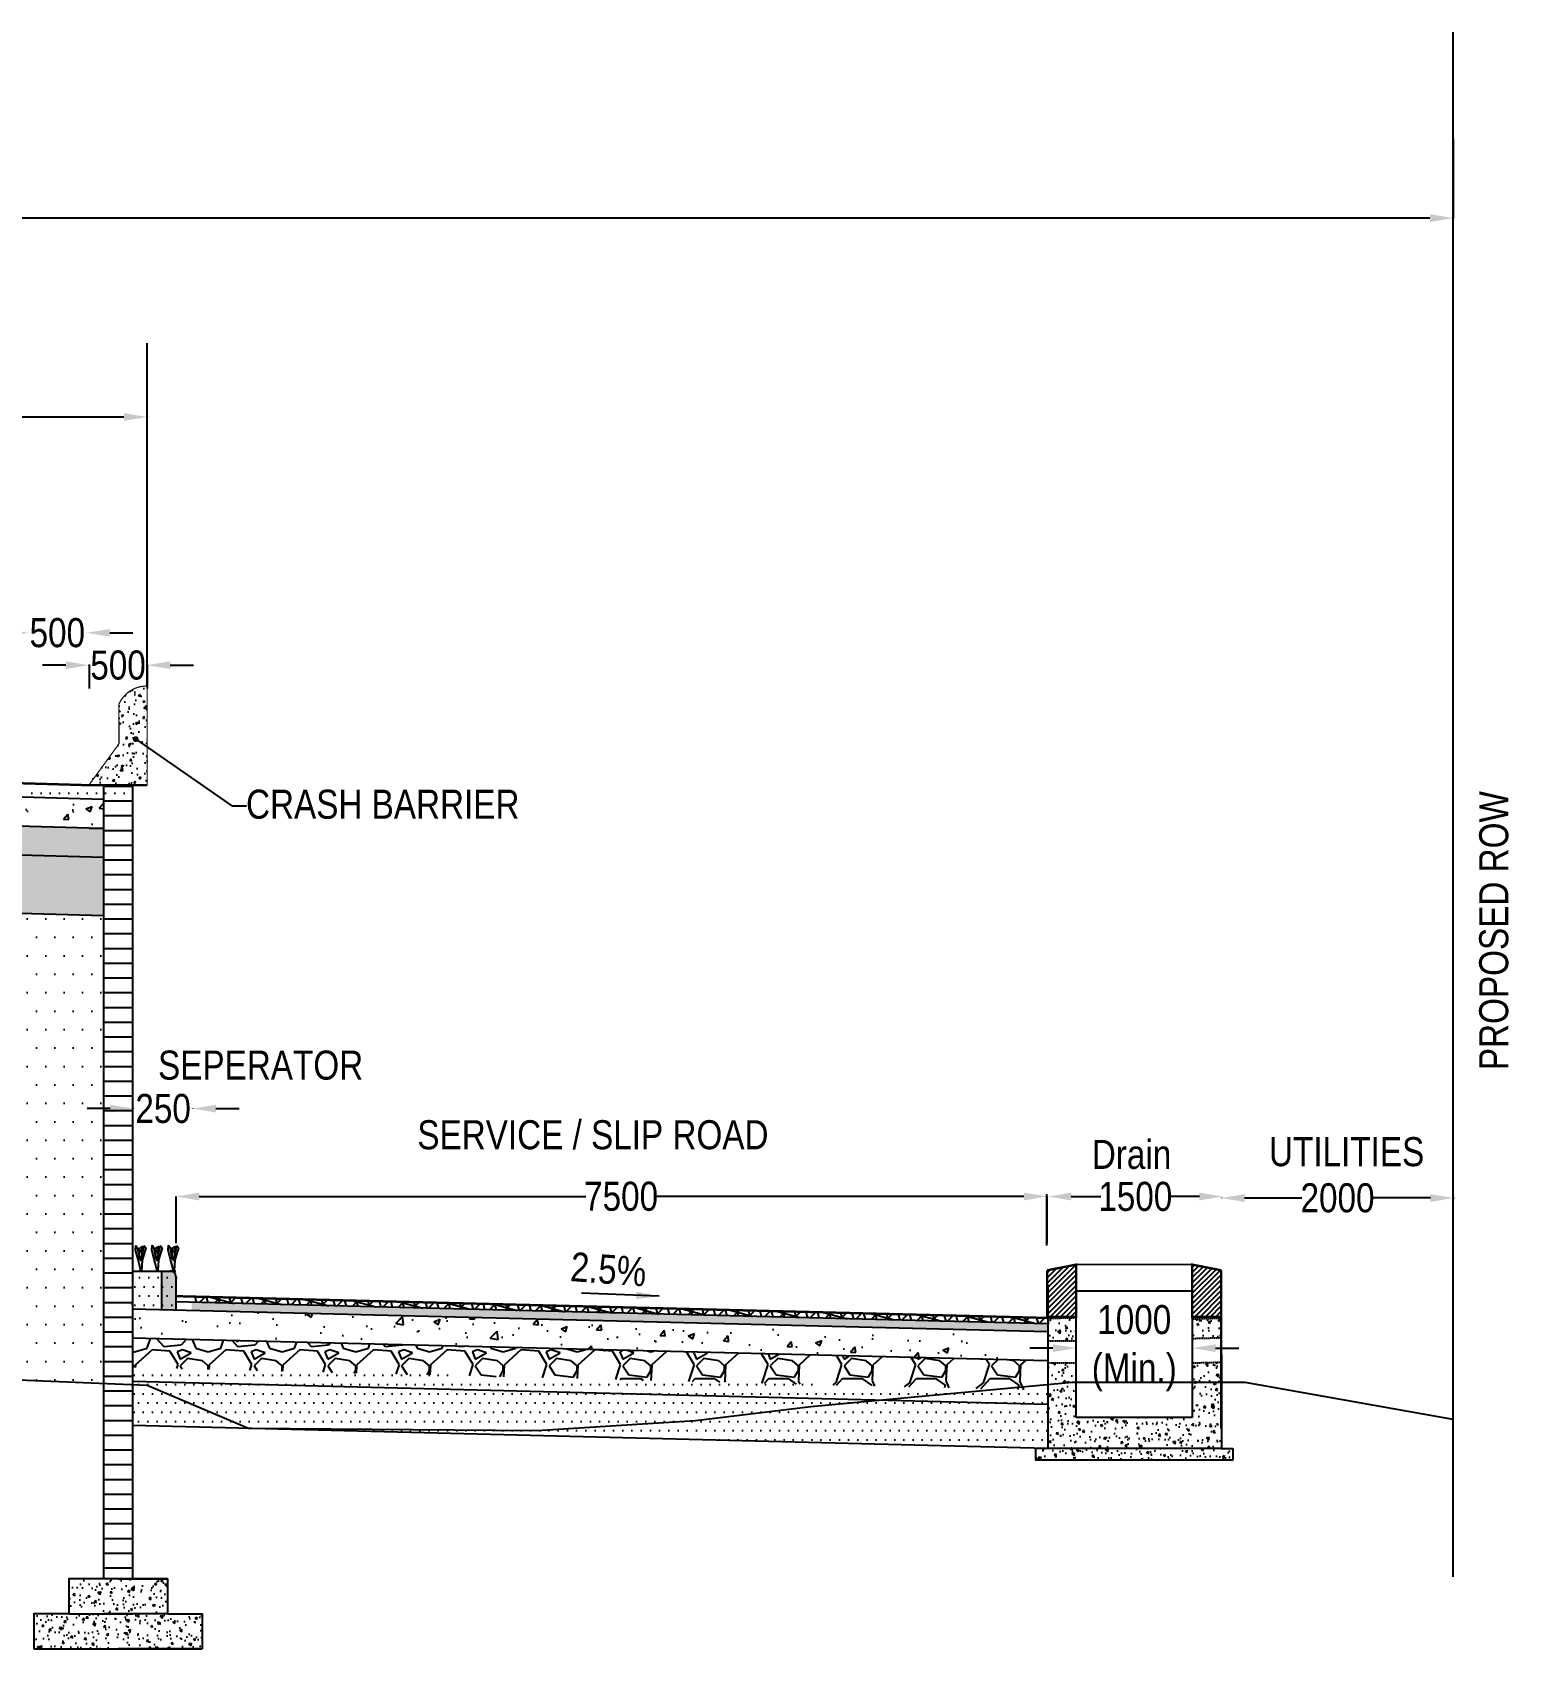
# Model space of a CAD drawing. Header units: millimetres. Extents: x 207528 to 778454, y -364692 to 101323.
# Drawn here: x 349801 to 362511, y -13112 to 805 of the extents above; entities that cross this region are included whole.
import ezdxf

# ---------------------------------------------------------------- set-up
doc = ezdxf.new("R2010")
doc.units = ezdxf.units.MM
doc.linetypes.add('DASHED2', pattern=[0.375, 0.25, -0.125])
for name, color, linetype in [('Dim', 253, 'Continuous'), ('Dimension', 253, 'Continuous'), ('hatch', 253, 'Continuous'), ('Proposed ROW', 241, 'MNEW')]:
    doc.layers.add(name, color=color, linetype=linetype)
doc.styles.add('DIM', font='ARIALN.TTF', dxfattribs={"height": 250})
doc.styles.get("Standard").update_dxf_attribs({"font": 'arial.ttf'})
doc.styles.add('STRIP PLAN STYLE', font='ARIALN.TTF')
doc.linetypes.add('MNEW', pattern='A,26.152623,-1.048632,["PROW",Standard,S=1.75,R=0,X=0,Y=-0.975095],-7.693777,26.152623', length=61.047655)
doc.dimstyles.new('DIM', dxfattribs={"dimtxt": 250, "dimasz": 200, "dimexe": 0.18, "dimexo": 0.0625, "dimgap": 0.09, "dimtad": 0, "dimtih": 1, "dimtoh": 1, "dimdec": 0, "dimzin": 0, "dimdsep": 46, "dimtxsty": 'DIM', "dimcen": 0.09, "dimclrd": 256, "dimclrt": 7, "dimadec": 0, "dimazin": 0, "dimtfac": 1, "dimtdec": 0, "dimtofl": 0, "dimtmove": 0, "dimatfit": 3, "dimfxl": 1, "dimtolj": 1, "dimtzin": 0, "dimarcsym": 0})
doc.dimstyles.new('new', dxfattribs={"dimtxt": 150, "dimasz": 150, "dimexe": 100, "dimexo": 0.1, "dimgap": 0.09, "dimtad": 0, "dimtih": 1, "dimtoh": 1, "dimdec": 0, "dimzin": 0, "dimdsep": 46, "dimtxsty": 'DIM', "dimcen": 0.09, "dimclrd": 256, "dimclrt": 252, "dimadec": 0, "dimazin": 0, "dimtfac": 1, "dimtdec": 0, "dimtofl": 0, "dimtmove": 0, "dimatfit": 3, "dimfxl": 1, "dimtolj": 1, "dimtzin": 0, "dimlwd": -1, "dimarcsym": 0})
pattern_1 = [(0, (262444.44, 8463.77), (39.6875, 79.375), [0, -79.375])]

# ---------------------------------------------------------------- blocks, each defined once
blk = doc.blocks.new('*D115')
at = {"layer": 'Defpoints', "color": 0, "transparency": 16777216}
for p in [(350789, -4644), (350289, -4742), (350789, -4742)]:
    blk.add_point(p, dxfattribs=at)
at = {"layer": 'Dim', "lineweight": -2, "transparency": 16777216}
for p, q in [((350089, -4644), (349889, -4644)), ((350989, -4644), (351189, -4644))]:
    blk.add_line(p, q, dxfattribs=at)
at = {"layer": 'Dim', "color": 0, "lineweight": -2, "transparency": 16777216}
for p, q in [((350289, -4645), (350289, -4643)), ((350789, -4645), (350789, -4643))]:
    blk.add_line(p, q, dxfattribs=at)
at = {"layer": 'Dim', "transparency": 16777216}
for points in [[(350089, -4610), (350089, -4677), (350289, -4644)], [(350989, -4610), (350989, -4677), (350789, -4644)]]:
    blk.add_solid(points, dxfattribs=at)
at = {"layer": 'Dim', "color": 7, "transparency": 16777216, "insert": (350539, -4644), "char_height": 250, "attachment_point": 5, "style": 'DIM'}
blk.add_mtext('\\A1;500', dxfattribs=at)
blk = doc.blocks.new('*D117')
at = {"layer": 'Defpoints', "color": 0, "transparency": 16777216}
for p in [(349766, -4365), (349766, -4639), (350267, -4639)]:
    blk.add_point(p, dxfattribs=at)
at = {"layer": 'Dim', "lineweight": -2, "transparency": 16777216}
for p, q in [((349566, -4365), (349366, -4365)), ((350467, -4365), (350667, -4365))]:
    blk.add_line(p, q, dxfattribs=at)
at = {"layer": 'Dim', "color": 0, "lineweight": -2, "transparency": 16777216}
for p, q in [((349766, -4366), (349766, -4365)), ((350267, -4366), (350267, -4365))]:
    blk.add_line(p, q, dxfattribs=at)
at = {"layer": 'Dim', "transparency": 16777216}
for points in [[(349566, -4332), (349566, -4398), (349766, -4365)], [(350467, -4332), (350467, -4398), (350267, -4365)]]:
    blk.add_solid(points, dxfattribs=at)
at = {"layer": 'Dim', "color": 7, "transparency": 16777216, "insert": (350016, -4365), "char_height": 250, "attachment_point": 5, "style": 'DIM'}
blk.add_mtext('\\A1;500', dxfattribs=at)
blk = doc.blocks.new('*D118')
at = {"layer": 'Defpoints', "color": 0, "transparency": 16777216}
for p in [(325796, -2122), (350789, -2216), (350789, -2507)]:
    blk.add_point(p, dxfattribs=at)
at = {"layer": 'Dim', "color": 0, "lineweight": -2, "transparency": 16777216}
for p, q in [((325796, -2505), (325796, -2507)), ((350789, -2505), (350789, -2507))]:
    blk.add_line(p, q, dxfattribs=at)
at = {"layer": 'Dim', "lineweight": -2, "transparency": 16777216}
for p, q in [((325996, -2507), (337906, -2507)), ((350589, -2507), (338680, -2507))]:
    blk.add_line(p, q, dxfattribs=at)
at = {"layer": 'Dim', "transparency": 16777216}
for points in [[(325996, -2473), (325996, -2540), (325796, -2507)], [(350589, -2473), (350589, -2540), (350789, -2507)]]:
    blk.add_solid(points, dxfattribs=at)
at = {"layer": 'Dim', "color": 7, "transparency": 16777216, "insert": (338293, -2507), "char_height": 250, "attachment_point": 5, "style": 'DIM'}
blk.add_mtext('\\A1;25000', dxfattribs=at)
blk = doc.blocks.new('*D101')
at = {"layer": 'Defpoints', "color": 0, "transparency": 16777216}
for p in [(362033, -110), (314520, -163), (362033, -794)]:
    blk.add_point(p, dxfattribs=at)
at = {"layer": 'Dim', "color": 0, "lineweight": -2, "transparency": 16777216}
for p, q in [((362033, -111), (362033, -795)), ((314520, -163), (314520, -795))]:
    blk.add_line(p, q, dxfattribs=at)
at = {"layer": 'Dim', "lineweight": -2, "transparency": 16777216}
for p, q in [((314720, -794), (335880, -794)), ((361833, -794), (343608, -794))]:
    blk.add_line(p, q, dxfattribs=at)
at = {"layer": 'Dim', "transparency": 16777216}
for points in [[(314720, -761), (314720, -828), (314520, -794)], [(361833, -761), (361833, -828), (362033, -794)]]:
    blk.add_solid(points, dxfattribs=at)
at = {"layer": 'Dim', "color": 7, "transparency": 16777216, "insert": (339744, -794), "char_height": 400, "attachment_point": 5, "style": 'STRIP PLAN STYLE'}
blk.add_mtext('\\A1;PROPOSED RIGHT OF WAY (47.5m)', dxfattribs=at)
blk = doc.blocks.new('*D107')
at = {"layer": 'Defpoints', "color": 0, "transparency": 16777216}
for p in [(350672, -8462), (350672, -8810), (351182, -8810)]:
    blk.add_point(p, dxfattribs=at)
at = {"layer": 'Dim', "lineweight": -2, "transparency": 16777216}
for p, q in [((350472, -8462), (350272, -8462)), ((351382, -8462), (351582, -8462))]:
    blk.add_line(p, q, dxfattribs=at)
at = {"layer": 'Dim', "color": 0, "lineweight": -2, "transparency": 16777216}
for p, q in [((350672, -8463), (350672, -8462)), ((351182, -8463), (351182, -8462))]:
    blk.add_line(p, q, dxfattribs=at)
at = {"layer": 'Dim', "transparency": 16777216}
for points in [[(350472, -8428), (350472, -8495), (350672, -8462)], [(351382, -8428), (351382, -8495), (351182, -8462)]]:
    blk.add_solid(points, dxfattribs=at)
at = {"layer": 'Dim', "color": 7, "transparency": 16777216, "insert": (350927, -8462), "char_height": 250, "attachment_point": 5, "style": 'DIM'}
blk.add_mtext('\\A1;250', dxfattribs=at)
blk = doc.blocks.new('*D108')
at = {"layer": 'Defpoints', "color": 0, "transparency": 16777216}
for p in [(358538, -9218), (351038, -9621), (358538, -9621)]:
    blk.add_point(p, dxfattribs=at)
at = {"layer": 'Dim', "color": 0, "lineweight": -2, "transparency": 16777216}
for p, q in [((351038, -9621), (351038, -9218)), ((358538, -9621), (358538, -9218))]:
    blk.add_line(p, q, dxfattribs=at)
at = {"layer": 'Dim', "lineweight": -2, "transparency": 16777216}
for p, q in [((351238, -9218), (354565, -9218)), ((358338, -9218), (355175, -9218))]:
    blk.add_line(p, q, dxfattribs=at)
at = {"layer": 'Dim', "transparency": 16777216}
for points in [[(351238, -9185), (351238, -9252), (351038, -9218)], [(358338, -9185), (358338, -9252), (358538, -9218)]]:
    blk.add_solid(points, dxfattribs=at)
at = {"layer": 'Dim', "color": 7, "transparency": 16777216, "insert": (354870, -9218), "char_height": 250, "attachment_point": 5, "style": 'DIM'}
blk.add_mtext('\\A1;7500', dxfattribs=at)
blk = doc.blocks.new('*D109')
at = {"layer": 'Defpoints', "color": 0, "transparency": 16777216}
for p in [(358788, -10524), (358788, -11005), (359788, -11005)]:
    blk.add_point(p, dxfattribs=at)
at = {"layer": 'Dim', "lineweight": -2, "transparency": 16777216}
for p, q in [((358588, -10524), (358388, -10524)), ((359988, -10524), (360188, -10524))]:
    blk.add_line(p, q, dxfattribs=at)
at = {"layer": 'Dim', "color": 0, "lineweight": -2, "transparency": 16777216}
for p, q in [((358788, -10525), (358788, -10524)), ((359788, -10525), (359788, -10524))]:
    blk.add_line(p, q, dxfattribs=at)
at = {"layer": 'Dim', "transparency": 16777216}
for points in [[(358588, -10491), (358588, -10557), (358788, -10524)], [(359988, -10491), (359988, -10557), (359788, -10524)]]:
    blk.add_solid(points, dxfattribs=at)
at = {"layer": 'Dim', "color": 7, "transparency": 16777216, "insert": (359288, -10524), "char_height": 250, "attachment_point": 5, "style": 'DIM'}
blk.add_mtext('\\A1;1000 \\P(Min.)', dxfattribs=at)
blk = doc.blocks.new('*D99')
at = {"layer": 'Defpoints', "color": 0, "transparency": 16777216}
for p in [(358545, -9219), (360049, -9218), (360049, -9218)]:
    blk.add_point(p, dxfattribs=at)
at = {"layer": 'Dimension', "color": 0, "lineweight": -2, "transparency": 16777216}
for p, q in [((358545, -9219), (358545, -9219)), ((360049, -9218), (360049, -9219))]:
    blk.add_line(p, q, dxfattribs=at)
at = {"layer": 'Dimension', "lineweight": -2, "transparency": 16777216}
for p, q in [((358745, -9219), (359001, -9219)), ((359849, -9218), (359593, -9219))]:
    blk.add_line(p, q, dxfattribs=at)
at = {"layer": 'Dimension', "transparency": 16777216}
for points in [[(358745, -9185), (358745, -9252), (358545, -9219)], [(359849, -9185), (359849, -9252), (360049, -9218)]]:
    blk.add_solid(points, dxfattribs=at)
at = {"layer": 'Dimension', "color": 7, "transparency": 16777216, "insert": (359297, -9219), "char_height": 250, "width": 591.23, "attachment_point": 5, "style": 'DIM'}
blk.add_mtext('\\A1;1500', dxfattribs=at)
blk = doc.blocks.new('*D100')
at = {"layer": 'Defpoints', "color": 0, "transparency": 16777216}
for p in [(360038, -9175), (362038, -9174), (362038, -9231)]:
    blk.add_point(p, dxfattribs=at)
at = {"layer": 'Dimension', "color": 0, "lineweight": -2, "transparency": 16777216}
for p, q in [((360038, -9230), (360038, -9232)), ((362038, -9230), (362038, -9232))]:
    blk.add_line(p, q, dxfattribs=at)
at = {"layer": 'Dimension', "lineweight": -2, "transparency": 16777216}
for p, q in [((360238, -9231), (360730, -9231)), ((361838, -9231), (361345, -9231))]:
    blk.add_line(p, q, dxfattribs=at)
at = {"layer": 'Dimension', "transparency": 16777216}
for points in [[(360238, -9198), (360238, -9265), (360038, -9231)], [(361838, -9198), (361838, -9265), (362038, -9231)]]:
    blk.add_solid(points, dxfattribs=at)
at = {"layer": 'Dimension', "color": 7, "transparency": 16777216, "insert": (361038, -9231), "char_height": 250, "attachment_point": 5, "style": 'DIM'}
blk.add_mtext('\\A1;2000', dxfattribs=at)

msp = doc.modelspace()

# ---------------------------------------------------------------- hatches: boundary and pattern name
at = {"ltscale": 0.1}
h = msp.add_hatch(dxfattribs=at)
h.set_pattern_fill('LINE', color=256, scale=40, style=0)
h.set_pattern_definition([(0, (260944.44, 72547.15), (0, 127), [])])
h.paths.add_polyline_path([(350414.2, -5677.1), (350664.2, -5677.1), (350664.2, -11060.9), (350414.2, -11022)])
h.paths.add_polyline_path([(350414.2, -11022), (350664.2, -11060.9), (350664.2, -12511.5), (350414.2, -12511.5)])
h = msp.add_hatch(color=256)
h.dxf.hatch_style = 1
h.paths.add_polyline_path([(351037.7, -9907.5, 0.4142136), (350987.7, -9857.5), (350914.4, -9857.5), (350914.4, -10193.2), (351037.7, -10196.3)])
h = msp.add_hatch()
h.set_pattern_fill('GOST_GLASS', color=41, scale=5)
h.set_pattern_definition([(45, (224311.693, -23775.106), (42.426407, -4e-15), [25, -35]), (45, (224322.3, -23775.106), (42.426407, -4e-15), [10, -50]), (45, (224311.693, -23764.5), (42.426407, -4e-15), [10, -50])])
h.paths.add_polyline_path([(351173.4, -10129.7), (351173.4, -10199.7), (356752.5, -10339.2), (356998.9, -10319.6), (357397.1, -10285.3)])
h.paths.add_polyline_path([(358537.7, -10313.8), (357397.1, -10285.3), (356998.9, -10319.6), (356752.5, -10339.2), (358537.7, -10383.8)])
at = {"layer": 'Dim'}
h = msp.add_hatch(dxfattribs=at)
h.set_pattern_fill('AR-CONC', color=256)
h.set_pattern_definition([(50, (262944.57, 72509.65), (182.18467, -15.93909), [19.05, -209.55]), (355, (262944.57, 72509.65), (-35.24342, 191.05685), [15.24, -167.64058]), (100.45144, (262959.75, 72508.32), (146.94125, 175.11775), [16.19, -178.09024]), (46.1842, (262944.57, 72560.45), (271.07904, -42.04233), [28.575, -314.325]), (96.63556, (262967.16, 72556.95), (237.40413, 247.4261), [24.285, -267.1356]), (351.18415, (262944.57, 72560.45), (237.40413, 247.4261), [22.85997, -251.4597]), (21, (262969.97, 72547.75), (151.6144, -102.2652), [19.05, -209.55]), (326, (262969.97, 72547.75), (61.80203, 184.18797), [15.24, -167.64]), (71.45144, (262982.6, 72539.23), (213.41642, 81.92277), [16.19, -178.08994]), (37.5, (262944.566, 72509.65), (3.088603, 84.55504), [0, -165.608, 0, -170.18, 0, -168.275]), (7.5, (262944.57, 72509.65), (66.81966, 100.180575), [0, -97.028, 0, -161.798, 0, -64.135]), (327.5, (262887.924, 72509.65), (135.590595, -5.728744), [0, -63.5, 0, -198.12, 0, -262.89]), (317.5, (262862.52, 72509.65), (148.12918, 25.42649), [0, -82.55, 0, -131.572, 0, -186.69])])
h.paths.add_polyline_path([(350546.3, -4978.7), (350552.8, -4965), (350572.4, -4932.9), (350589.5, -4911.5), (350613.9, -4887.3), (350653.7, -4858.7), (350686.7, -4842.5), (350719.4, -4831.6), (350757.7, -4824.5), (350789.2, -4823), (350789.2, -4881), (350789.2, -5677.1), (350287.8, -5664.6), (350546.6, -5320.6)])
h = msp.add_hatch(dxfattribs=at)
h.set_pattern_fill('AR-CONC', color=256, scale=3)
h.set_pattern_definition([(50, (262444.44, 8463.77), (546.554, -47.8173), [57.15, -628.65]), (355, (262444.44, 8463.8), (-105.7303, 573.1705), [45.72, -502.9218]), (100.45144, (262490, 8459.8), (440.8237, 525.3533), [48.57, -534.2707]), (46.1842, (262444.44, 8616.2), (813.237, -126.127), [85.725, -942.975]), (96.6356, (262512.2, 8605.7), (712.2124, 742.2784), [72.855, -801.407]), (351.1842, (262444.4, 8616.2), (712.2124, 742.278), [68.58, -754.379]), (21, (262520.64, 8578.07), (454.8432, -306.7956), [57.15, -628.65]), (326, (262520.64, 8578.1), (185.406, 552.564), [45.72, -502.92]), (71.45144, (262558.54, 8552.5), (640.2493, 245.7683), [48.57, -534.2698]), (37.5, (262444.44, 8463.77), (9.2658, 253.6651), [0, -496.824, 0, -510.54, 0, -504.825]), (7.5, (262444.44, 8463.77), (200.459, 300.5417), [0, -291.084, 0, -485.394, 0, -192.405]), (327.5, (262274.51, 8463.77), (406.7718, -17.18623), [0, -190.5, 0, -594.36, 0, -788.67]), (317.5, (262198.3, 8463.77), (444.3875, 76.2795), [0, -247.65, 0, -394.716, 0, -560.07])])
h.paths.add_polyline_path([(340293.1, -5509.7), (350414.2, -5800.3), (350414.2, -5937.7), (350414.2, -6047.2), (340293.1, -5759.8)])
h = msp.add_hatch(dxfattribs=at)
h.set_pattern_fill('ANSI31', color=256, scale=10)
h.set_pattern_definition([(45, (199465.394, -23601.25), (-22.45064, 22.45064), [])])
edge = h.paths.add_edge_path()
edge.add_line((358537.3, -9854.2), (358787.3, -9804.5))
edge.add_line((358787.3, -9804.5), (358787.4, -9882.9))
edge.add_line((358787.4, -9882.9), (358787.4, -10253.2))
edge.add_line((358787.4, -10253.2), (358537.7, -10253.2))
edge.add_line((358537.7, -10253.2), (358537.9, -9854.1))
h = msp.add_hatch(dxfattribs=at)
h.set_pattern_fill('ANSI31', color=256, scale=10)
h.set_pattern_definition([(45, (199365.394, -23601.25), (-22.45064, 22.45064), [])])
h.paths.add_polyline_path([(359787.4, -9970.5), (360037, -9992), (360037.2, -10253.2), (359787.4, -10253.2)])
h.paths.add_polyline_path([(359787.4, -9882.9), (359787.6, -9804.5), (360036.9, -9854.1), (360037, -9992), (359787.4, -9970.5)])
h = msp.add_hatch(dxfattribs=at)
h.set_pattern_fill('AR-CONC', color=256, scale=3)
h.set_pattern_definition([(50, (224311.7, -23775.1), (546.554, -47.8173), [57.15, -628.65]), (355, (224311.7, -23775.1), (-105.7303, 573.1705), [45.72, -502.9218]), (100.45144, (224357.24, -23779.1), (440.8237, 525.3533), [48.57, -534.2707]), (46.1842, (224311.7, -23622.7), (813.237, -126.127), [85.725, -942.975]), (96.63556, (224379.5, -23633.2), (712.2124, 742.2784), [72.855, -801.407]), (351.18415, (224311.7, -23622.7), (712.2124, 742.2784), [68.58, -754.379]), (21, (224387.9, -23660.8), (454.8432, -306.7956), [57.15, -628.65]), (326, (224387.9, -23660.8), (185.406, 552.564), [45.72, -502.92]), (71.45144, (224425.8, -23686.37), (640.2493, 245.7683), [48.57, -534.2698]), (37.5, (224311.7, -23775.1), (9.2658, 253.66512), [0, -496.824, 0, -510.54, 0, -504.825]), (7.5, (224311.7, -23775.1), (200.459, 300.5417), [0, -291.084, 0, -485.394, 0, -192.405]), (327.5, (224141.77, -23775.1), (406.7718, -17.18623), [0, -190.5, 0, -594.36, 0, -788.67]), (317.5, (224065.57, -23775.1), (444.3875, 76.2795), [0, -247.65, 0, -394.716, 0, -560.07])])
h.paths.add_polyline_path([(358173.4, -10374.7), (356752.5, -10339.2), (355854.7, -10410.6), (354671.5, -10466.6), (353133, -10474.5), (351830.3, -10413.6), (350664.2, -10395.4), (350664.2, -10446.8), (358173.4, -10624.8)])
h.paths.add_polyline_path([(356752.5, -10339.2), (351173.4, -10199.7), (350664.2, -10187), (350664.2, -10395.4), (351830.3, -10413.6), (353133, -10474.5), (354671.5, -10466.6), (355854.7, -10410.6)])
at = {"layer": 'hatch'}
h = msp.add_hatch(dxfattribs=at)
h.set_pattern_fill('DOTS', scale=50)
h.set_pattern_definition(pattern_1)
h.paths.add_polyline_path([(349787.7, -5663.8), (350664.2, -5677.1), (350664.2, -5730), (350664.2, -5812), (349789.5, -5782.3)])
h = msp.add_hatch(dxfattribs=at)
h.set_pattern_fill('GRAVEL', color=11, scale=25)
h.set_pattern_definition([(228.01279, (262901.64, 9098.774), (-5080, -5715), [85.4304, -8457.621]), (184.96974, (262844.49, 9035.274), (7619.999997, 635.000036), [146.601, -14513.5122]), (132.510447, (262698.44, 9022.574), (6350.000003, -6984.999998), [103.3704, -10233.6807]), (267.27369, (262450.79, 8863.824), (635.000001, 12700), [133.501, -13216.6094]), (292.833654, (262444.44, 8730.474), (-3175, 7620), [130.9084, -12959.952]), (357.27369, (262495.24, 8609.824), (-12700, 635.000001), [133.501, -13216.6094]), (37.69424, (262628.59, 8603.474), (-8254.9999996, -6350.0000005), [176.5484, -17478.279]), (72.255328, (262768.29, 8711.424), (4445.000001, 13969.9999996), [166.68, -16501.314]), (121.429566, (262819.09, 8870.174), (-5080.000001, 8255), [133.9532, -13261.3864]), (175.23636, (262749.24, 8984.474), (6985, -635), [152.9283, -7493.4842]), (222.397438, (262596.84, 8997.174), (-7619.9999998, -6985.0000003), [197.7695, -19579.193]), (138.814075, (263079.44, 8857.474), (-4445, 3810), [67.501, -6682.6415]), (171.469234, (263028.64, 8901.924), (8255, -1269.999999), [128.4205, -12713.6597]), (225, (262901.64, 8920.97), (-9e-14, -635), [89.8023, -808.2233]), (203.19859, (262857.19, 8997.17), (3175, 1270), [48.3603, -4787.6556]), (291.80141, (262812.74, 8978.12), (-635, 1905), [68.3914, -3351.1882]), (30.96376, (262838.14, 8914.62), (1905, 1270), [111.08, -3591.5745]), (161.56505, (262933.4, 8971.77), (1270, -635), [80.322, -1927.7245]), (16.38954, (262444.44, 8978.124), (6350, 1905), [112.522, -11139.7067]), (70.346176, (262552.39, 9009.874), (-2540, -6985), [94.3997, -9345.554]), (293.19859, (262933.39, 9098.77), (-1270, 3175), [96.72, -4739.296]), (343.61046, (262971.49, 9009.874), (-6350, 1905), [112.522, -11139.7067]), (339.443955, (262444.44, 8584.42), (-3175, 1270), [108.509, -5316.9336]), (294.77514, (262546.04, 8546.324), (-3175.000004, 6984.999998), [90.918, -9000.8983]), (66.80141, (262939.74, 8463.77), (1270, 3175), [96.72, -4739.296]), (17.354025, (262977.84, 8552.674), (-8255, -2540), [106.4457, -10538.094]), (69.44395, (262628.59, 8463.77), (-1270, -3175), [54.2544, -5371.188]), (101.30993, (262901.64, 8463.77), (-635, 2540), [32.3787, -3205.4987]), (165.96376, (262895.29, 8495.52), (1905, -635), [130.9084, -2487.2636]), (186.009006, (262768.29, 8527.274), (6350, 635), [121.3167, -12010.3412]), (303.69007, (262838.14, 8857.47), (-635, 1270), [91.581, -2197.944]), (353.157227, (262888.94, 8781.274), (10795, -1269.9999994), [159.889, -15829.0023]), (60.945396, (263047.69, 8762.224), (-2540, -4445), [65.377, -6472.348]), (90, (263079.44, 8819.4), (-635, 635), [38.1, -596.9]), (120.25644, (262755.59, 8546.324), (2540, -4445), [88.2167, -8733.485]), (48.01279, (262711.14, 8622.524), (5080, 5715), [170.8607, -8372.1905]), (0, (262825.44, 8749.5), (635, 635), [165.1, -469.9]), (325.304846, (262990.54, 8749.524), (6350.000002, -4444.999997), [100.4024, -9939.829]), (254.0546, (263073.09, 8692.37), (-635, -2540), [92.4573, -4530.4125]), (207.645975, (263047.69, 8603.474), (-12065.0000004, -6349.999999), [150.5363, -14903.116]), (175.42608, (262914.34, 8533.624), (-8255, 635), [159.2574, -15766.4616])])
h.paths.add_polyline_path([(338293.4, -5959.9), (338293.4, -5709.8), (350414.2, -6047.2), (350414.2, -6130.1), (350414.2, -6300.4)])
h = msp.add_hatch(dxfattribs=at)
h.set_pattern_fill('DOTS', color=25, scale=50)
h.set_pattern_definition(pattern_1)
h.paths.add_polyline_path([(338293.4, -5959.9), (350414.2, -6300.4), (350414.2, -6800.6), (338293.4, -6460.1)])
h = msp.add_hatch(dxfattribs=at)
h.set_pattern_fill('DOTS', scale=100)
h.set_pattern_definition([(0, (262444.44, 72547.15), (79.375, 158.75), [0, -158.75])])
h.paths.add_polyline_path([(338293.4, -6460.1), (350414.2, -6800.6), (350414.2, -10638.7), (350414.2, -10831), (347611.8, -10712.3), (344194.7, -10429.3), (338293.4, -10254.9)])
h = msp.add_hatch(dxfattribs=at)
h.set_pattern_fill('DOTS', color=25, scale=50)
h.set_pattern_definition([(0, (-992023.05, 84461.36), (39.6875, 79.375), [0, -79.375])])
h.paths.add_polyline_path([(351050.2, -10196.6), (350664.8, -10186.9), (350664.8, -9860.9), (351050.2, -9860.9)])
h = msp.add_hatch(dxfattribs=at)
h.set_pattern_fill('NET3', color=256, scale=30, angle=45)
h.set_pattern_definition([(45, (224311.69, -23775.11), (-67.35192, 67.35192), []), (105, (224311.69, -23775.11), (-92.004435, -24.652514), []), (165, (224311.69, -23775.11), (-24.652514, -92.004435), [])])
h.paths.add_polyline_path([(358537.7, -10263.8), (357847.1, -10246.5), (357397.1, -10285.3), (358537.7, -10313.8)])
h.paths.add_polyline_path([(351173.4, -10079.7), (351173.4, -10129.7), (357397.1, -10285.3), (357847.1, -10246.5)])
h = msp.add_hatch(dxfattribs=at)
h.set_pattern_fill('AR-CONC', color=256, angle=90)
h.set_pattern_definition([(140, (199465.4, -23601.25), (15.93909, 182.18467), [19.05, -209.55]), (85, (199465.4, -23601.25), (-191.05685, -35.24342), [15.24, -167.64058]), (190.45144, (199466.72, -23586.07), (-175.11775, 146.94125), [16.19, -178.09024]), (136.1842, (199414.6, -23601.25), (42.04233, 271.07904), [28.575, -314.325]), (186.63556, (199418.1, -23578.66), (-247.42612, 237.40413), [24.285, -267.1356]), (81.18415, (199414.6, -23601.25), (-247.42612, 237.40413), [22.85997, -251.45973]), (111, (199427.3, -23575.85), (102.2652, 151.61439), [19.05, -209.55]), (56, (199427.3, -23575.85), (-184.18797, 61.80203), [15.24, -167.64]), (161.45145, (199435.82, -23563.22), (-81.92277, 213.41642), [16.19, -178.08994]), (127.5, (199465.394, -23601.25), (-84.55504, 3.088603), [0, -165.608, 0, -170.18, 0, -168.275]), (97.5, (199465.39, -23601.25), (-100.180575, 66.81966), [0, -97.028, 0, -161.798, 0, -64.135]), (57.5, (199465.394, -23657.89), (5.728744, 135.590595), [0, -63.5, 0, -198.12, 0, -262.89]), (47.5, (199465.39, -23683.29), (-25.42649, 148.12918), [0, -82.55, 0, -131.572, 0, -186.69])])
h.paths.add_polyline_path([(358543.5, -10650.2), (358787.5, -10650.3), (358787.4, -11120.7), (359787.4, -11120.7), (359787.8, -10650.8), (360037.7, -10644.6), (360037.7, -11388.3), (358543.7, -11388.3)])
h.paths.add_polyline_path([(359787.4, -10253.2), (360037.4, -10253.2), (360036.7, -10434.1), (359790.3, -10440.3)])
h.paths.add_polyline_path([(358543.5, -10253.2), (358787.4, -10253.2), (358787.4, -10461.2), (358543.5, -10461.2)])
h.paths.add_polyline_path([(358437.5, -11388.3), (358515, -11388.3), (358543.5, -11388.3), (358543.7, -11388.3), (360037.7, -11388.3), (360142, -11385.9), (360137.4, -11488.3), (358437.5, -11488.3)])
h = msp.add_hatch(dxfattribs=at)
h.set_pattern_fill('GRAVEL', color=11, scale=25)
h.set_pattern_definition([(228.012788, (224768.893, -23140.106), (-5080, -5715), [85.4304, -8457.621]), (184.96974, (224711.743, -23203.606), (7619.999997, 635.000036), [146.6012, -14513.5122]), (132.510447, (224565.693, -23216.306), (6350.000003, -6984.999998), [103.3704, -10233.6807]), (267.27369, (224318.043, -23375.056), (635.000001, 12700), [133.501, -13216.6094]), (292.833654, (224311.693, -23508.406), (-3175, 7620), [130.9084, -12959.952]), (357.27369, (224362.493, -23629.056), (-12700, 635.000001), [133.501, -13216.6094]), (37.69424, (224495.843, -23635.406), (-8254.9999996, -6350.0000005), [176.5484, -17478.2788]), (72.255328, (224635.543, -23527.456), (4445.000001, 13969.9999996), [166.68, -16501.3142]), (121.429566, (224686.343, -23368.706), (-5080.000001, 8254.9999996), [133.9532, -13261.3864]), (175.23636, (224616.493, -23254.406), (6985, -635.000001), [152.9283, -7493.4842]), (222.397438, (224464.093, -23241.706), (-7619.9999998, -6985.0000003), [197.7695, -19579.193]), (138.814075, (224946.693, -23381.406), (-4445, 3810), [67.501, -6682.6415]), (171.469234, (224895.893, -23336.956), (8255, -1269.9999986), [128.4205, -12713.6597]), (225, (224768.9, -23317.9), (-9e-14, -635), [89.8023, -808.2233]), (203.19859, (224724.44, -23241.71), (3175, 1270), [48.3603, -4787.6556]), (291.80141, (224679.99, -23260.76), (-635, 1905), [68.3914, -3351.1882]), (30.96376, (224705.39, -23324.26), (1905, 1270), [111.08, -3591.5745]), (161.56505, (224800.64, -23267.1), (1270, -635), [80.3218, -1927.7245]), (16.38954, (224311.693, -23260.756), (6350, 1905), [112.522, -11139.7067]), (70.346176, (224419.643, -23229.006), (-2540, -6985), [94.3997, -9345.554]), (293.19859, (224800.64, -23140.11), (-1270, 3175), [96.72, -4739.296]), (343.61046, (224838.743, -23229.006), (-6350, 1905), [112.522, -11139.7067]), (339.443955, (224311.69, -23654.456), (-3175, 1270), [108.5088, -5316.9336]), (294.77514, (224413.293, -23692.556), (-3175.000004, 6984.999998), [90.918, -9000.8983]), (66.80141, (224806.99, -23775.11), (1270, 3175), [96.72, -4739.296]), (17.354025, (224845.093, -23686.206), (-8255, -2540), [106.4457, -10538.094]), (69.443955, (224495.84, -23775.106), (-1270, -3175), [54.2544, -5371.188]), (101.30993, (224768.89, -23775.1), (-635, 2540), [32.3787, -3205.4987]), (165.96376, (224762.54, -23743.36), (1905, -635), [130.9084, -2487.2636]), (186.009006, (224635.543, -23711.606), (6350, 635), [121.3167, -12010.3412]), (303.69007, (224705.4, -23381.4), (-635, 1270), [91.581, -2197.944]), (353.157227, (224756.193, -23457.606), (10795, -1269.9999994), [159.8892, -15829.0023]), (60.945396, (224914.943, -23476.656), (-2540, -4445), [65.377, -6472.348]), (90, (224946.7, -23419.5), (-635, 635), [38.1, -596.9]), (120.256437, (224622.843, -23692.556), (2540, -4445), [88.2167, -8733.4852]), (48.012787, (224578.393, -23616.356), (5080, 5715), [170.8607, -8372.1905]), (0, (224692.7, -23489.36), (635, 635), [165.1, -469.9]), (325.304846, (224857.793, -23489.356), (6350.000002, -4444.999997), [100.4024, -9939.8292]), (254.054604, (224940.34, -23546.51), (-635, -2540), [92.4573, -4530.4125]), (207.645975, (224914.943, -23635.406), (-12065.0000004, -6349.999999), [150.5363, -14903.116]), (175.426079, (224781.593, -23705.256), (-8255, 635), [159.2574, -15766.4616])])
h.paths.add_polyline_path([(358537.7, -10633.9), (351053.5, -10446.8), (350664.2, -10437.1), (350664.2, -10690.6), (358537.7, -10887.6)])
h = msp.add_hatch(dxfattribs=at)
h.set_pattern_fill('DOTS', color=25, scale=50)
h.set_pattern_definition([(0, (224311.69, -23775.106), (39.6875, 79.375), [0, -79.375])])
h.paths.add_polyline_path([(358537.7, -10887.6), (350803.5, -10690.6), (350664.2, -10690.6), (350664.2, -11187.3), (358537.7, -11384.1)])
h = msp.add_hatch(dxfattribs=at)
h.set_pattern_fill('AR-CONC', color=256, angle=90)
h.set_pattern_definition([(140, (261319.44, 72547.15), (15.93909, 182.18467), [19.05, -209.55]), (85, (261319.44, 72547.15), (-191.05685, -35.24342), [15.24, -167.64058]), (190.45144, (261320.77, 72562.33), (-175.11775, 146.94125), [16.19, -178.09024]), (136.1842, (261268.64, 72547.15), (42.04233, 271.07904), [28.575, -314.325]), (186.63556, (261272.14, 72569.74), (-247.4261, 237.40413), [24.285, -267.1356]), (81.18415, (261268.64, 72547.15), (-247.4261, 237.40413), [22.85997, -251.45973]), (111, (261281.34, 72572.55), (102.2652, 151.6144), [19.05, -209.55]), (56, (261281.34, 72572.55), (-184.18797, 61.80203), [15.24, -167.64]), (161.45145, (261289.86, 72585.19), (-81.92277, 213.41642), [16.19, -178.08994]), (127.5, (261319.44, 72547.15), (-84.55504, 3.088603), [0, -165.608, 0, -170.18, 0, -168.275]), (97.5, (261319.44, 72547.15), (-100.180575, 66.81966), [0, -97.028, 0, -161.798, 0, -64.135]), (57.5, (261319.44, 72490.51), (5.728744, 135.590595), [0, -63.5, 0, -198.12, 0, -262.89]), (47.5, (261319.44, 72465.11), (-25.42649, 148.12918), [0, -82.55, 0, -131.572, 0, -186.69])])
h.paths.add_polyline_path([(350114.2, -12511.5), (350964.2, -12511.5), (350964.2, -12811.5), (350539.2, -12811.5), (350414.2, -12811.5), (350114.2, -12811.5)])
h.paths.add_polyline_path([(349814.2, -12811.5), (350114.2, -12811.5), (350414.2, -12811.5), (350539.2, -12811.5), (350964.2, -12811.5), (351264.2, -12811.5), (351264.2, -13111.5), (349814.2, -13111.5)])

# ---------------------------------------------------------------- linework, layer by layer
for p, q in [((350414.2, -5677.1), (350414.2, -12511.5)), ((350664.2, -5677.1), (350664.2, -12511.5)), ((350414.2, -6800.6), (338293.4, -6460.1)), ((350664.8, -9860.9), (351037.7, -9860.9)), ((351037.7, -9907.5), (351037.7, -10196.3)), ((358787.4, -11120.7), (358787.4, -10253.2)), ((359787.4, -10253.2), (359787.4, -11120.7)), ((360037.4, -11217), (360037.4, -10253.2)), ((359787.4, -11120.7), (358787.4, -11120.7)), ((360037.4, -11388.3), (358537.5, -11388.3)), ((360037.4, -11388.3), (360137.4, -11388.3)), ((360137.4, -11388.3), (360137.4, -11488.3)), ((360137.4, -11488.3), (358437.5, -11488.3))]:
    msp.add_line(p, q)
at = {"const_width": 10}
msp.add_lwpolyline([(350546.3, -4978.7, -0.2994805), (350789.2, -4823), (350789.2, -5677.1), (350287.5, -5677.1), (350546.6, -5320.6), (350546.3, -4978.7), (350552.8, -4965), (350572.4, -4932.9), (350589.5, -4911.5), (350613.9, -4887.3), (350653.7, -4858.7), (350686.7, -4842.5), (350719.4, -4831.6), (350757.7, -4824.5), (350789.2, -4823)], format="xyb", dxfattribs=at)
for points, const_width in [([(340293.4, -5389.7), (350289.2, -5677.1)], 20), ([(350289.2, -5677.1), (350789.2, -5677.1)], 20), ([(358544.2, -9929.7), (358544.2, -10293.6)], 10), ([(358537.7, -10263.8), (351037.7, -10076.3)], 20)]:
    msp.add_lwpolyline(points, dxfattribs=dict(const_width=const_width))
for points in [[(350414.2, -5800.3), (340293.1, -5509.7)], [(350289.2, -6047.2), (338293.4, -5709.8)], [(350414.2, -6300.4), (338293.4, -5959.9)], [(350289.2, -6047.2), (350414.2, -6047.2)], [(350914.4, -9857.5), (350914.4, -10191.5)], [(359787.6, -9806.1), (358787.3, -9804.5)], [(360040.3, -9836.2), (360039.9, -9836.2)], [(358544.2, -9980.2), (358544.2, -10930.2)], [(350664.2, -10156.6), (350664.2, -10127.7)], [(358537.7, -10313.8), (351037.7, -10126.3)], [(359787.4, -10034.5), (358787.3, -10034.5)], [(358537.7, -10383.8), (350664.2, -10187)], [(358543.5, -10182.6), (358543.5, -11388.3)], [(358537.7, -10633.9), (350664.2, -10437.1)], [(360037.7, -10580), (360037.7, -10830.1)], [(358537.7, -11009.2), (350664.2, -10812.4)], [(360037.7, -10745.5), (360037.7, -11388.3)], [(350664.2, -11187.3), (358537.7, -11384.1)], [(358537.5, -11388.3), (358437.5, -11388.3), (358437.5, -11488.3)], [(350964.2, -12511.5), (350114.2, -12511.5), (350114.2, -12811.5)], [(350664.2, -12511.5), (350964.2, -12511.5), (350964.2, -12811.5)], [(350114.2, -12811.5), (349814.2, -12811.5), (349814.2, -13111.5)], [(350114.2, -12811.5), (350539.2, -12811.5)], [(350539.2, -12811.5), (350414.2, -12811.5)], [(350964.2, -12811.5), (350539.2, -12811.5)], [(350964.2, -12811.5), (351264.2, -12811.5), (351264.2, -13111.5)], [(349814.2, -13111.5), (351264.2, -13111.5)]]:
    msp.add_lwpolyline(points)
at = {"color": 114, "true_color": 0x139b48}
for points in [[(350735.4, -9860.9), (350729.9, -9832.9), (350711.2, -9760.7), (350690.1, -9678.3), (350692.5, -9642.6), (350707, -9664.6), (350725.5, -9756.6), (350724.3, -9701.1), (350722.9, -9664.6), (350749, -9649.4), (350737.4, -9686.6), (350746.4, -9725.2), (350734.7, -9769.2), (350755.3, -9678.3), (350764.9, -9643.9), (350779.4, -9661.1), (350763.6, -9710), (350747.8, -9765.1), (350741.2, -9860.2), (350735.4, -9860.9)], [(350874.9, -9859.6), (350869.3, -9831.6), (350850.6, -9759.4), (350829.5, -9677.1), (350832, -9641.4), (350846.5, -9663.4), (350865, -9755.3), (350863.7, -9699.8), (350862.3, -9663.4), (350888.5, -9648.2), (350876.8, -9685.4), (350885.8, -9723.9), (350874.2, -9768), (350894.7, -9677.1), (350904.3, -9642.7), (350918.8, -9659.8), (350903, -9708.7), (350887.3, -9763.8), (350880.7, -9859), (350874.9, -9859.6)], [(351016, -9859.6), (351010.5, -9831.6), (350991.8, -9759.4), (350970.7, -9677.1), (350973.1, -9641.4), (350987.6, -9663.4), (351006.1, -9755.3), (351004.9, -9699.8), (351003.5, -9663.4), (351029.6, -9648.2), (351018, -9685.4), (351027, -9723.9), (351015.3, -9768), (351035.9, -9677.1), (351045.5, -9642.7), (351060, -9659.8), (351044.2, -9708.7), (351028.4, -9763.8), (351021.8, -9859), (351016, -9859.6)]]:
    msp.add_lwpolyline(points, dxfattribs=at)
for points in [[(358537.3, -9854.2, 20, 20, 0), (358537.3, -9854.2, 20, 20, 0), (358787.3, -9804.5, 20, 20, 0), (358787.4, -9882.9, 20, 20, 0), (358787.4, -10253.2, 20, 20, 0), (358537.7, -10253.2, 20, 20, 0), (358537.9, -9854.1, 0, 0, 0)], [(360037.6, -9854.2, 20, 20, 0), (360037.6, -9854.2, 20, 20, 0), (359787.6, -9804.5, 20, 20, 0), (359787.4, -9882.9, 20, 20, 0), (359787.4, -10253.2, 20, 20, 0), (360037.2, -10253.2, 20, 20, 0), (360036.9, -9854.1, 0, 0, 0)]]:
    msp.add_lwpolyline(points, format="xyseb")
at = {"linetype": 'DASHED2', "ltscale": 2}
for points in [[(358543.5, -10267.2), (358793.5, -10260.9)], [(359790.3, -10271.6), (360040.3, -10265.3)], [(359790.3, -10440.3), (360040.3, -10434)], [(358544.2, -10461.2), (358787.4, -10461.2)], [(358543.5, -10650.2), (358787.4, -10650.1)], [(359787.8, -10650.8), (360037.8, -10644.6)]]:
    msp.add_lwpolyline(points, dxfattribs=at)
msp.add_arc((350987.7, -9907.5), 50, 0, 90)
at = {"layer": 'Dim'}
for points in [[(350789.2, -4823), (350789.2, -1872.3)], [(350289.1, -4639), (350289.1, -4843.5)], [(350289.2, -4639.2), (350289.2, -4843.7)], [(350789.2, -4639.3), (350789.2, -4843.9)], [(350414.2, -5677.1), (350664.2, -5677.1)], [(358535, -9640.2), (358535, -9196.9)], [(360037.7, -10580), (360037.7, -10253.1)], [(350539.2, -12511.5), (350414.2, -12511.5)], [(350539.2, -12511.5), (350664.2, -12511.5)], [(350539.2, -12811.5), (350664.2, -12811.5)], [(351264.2, -13111.5), (350539.2, -13111.5)]]:
    msp.add_lwpolyline(points, dxfattribs=at)
at = {"layer": 'Dimension', "linetype": 'Continuous', "ltscale": 10, "flags": 128}
msp.add_lwpolyline([(362033.2, -11137.2), (360243.4, -10820.7), (358753.7, -10819.7), (356503.8, -11029.7), (355511.6, -11150.2), (354145.7, -11237), (351663.3, -11216.4), (350788.3, -10846.8), (347611.8, -10712.3), (344194.7, -10429.3), (338293.4, -10254.9)], dxfattribs=at)
at = {"layer": 'Proposed ROW', "lineweight": -3, "ltscale": 3, "flags": 128}
msp.add_lwpolyline([(362033.2, -12491.9), (362033.2, 805.3)], dxfattribs=at)

# ---------------------------------------------------------------- texts
at = {"layer": 'Dim', "color": 7, "insert": (352817.9, -5842.4), "char_height": 250, "attachment_point": 5, "style": 'DIM'}
msp.add_mtext_dynamic_manual_height_columns('CRASH BARRIER', width=5325.312, gutter_width=1250, heights=[0], dxfattribs=at)
at = {"layer": 'Dim', "insert": (362384.6, -6929.1), "char_height": 250, "attachment_point": 5, "rotation": 90, "style": 'DIM'}
msp.add_mtext_dynamic_manual_height_columns('PROPOSED ROW', width=5325.312, gutter_width=1250, heights=[0], dxfattribs=at)
at = {"layer": 'Dim', "char_height": 250, "attachment_point": 5, "style": 'DIM'}
for s, insert in [('SEPERATOR', (351766.5, -8088.7)), ('SERVICE / SLIP ROAD', (354627.4, -8688.4)), ('Drain', (359264.5, -8857.2)), ('UTILITIES', (361116.3, -8834.1))]:
    msp.add_mtext_dynamic_manual_height_columns(s, width=5325.312, gutter_width=1250, heights=[0], dxfattribs=dict(at, insert=insert))
at = {"layer": 'Dim', "color": 7, "insert": (354761.5, -9846.8), "char_height": 250, "attachment_point": 5, "rotation": 355.78636, "style": 'DIM'}
msp.add_mtext_dynamic_manual_height_columns('2.5%', width=5325.312, gutter_width=1250, heights=[0], dxfattribs=at)

# ---------------------------------------------------------------- dimensions: what is measured, and where the dimension line sits
at = {"layer": 'Dim'}
dim = msp.add_linear_dim(base=(362033.2, -794.4), p1=(314519.7, -163), p2=(362033.2, -110.5), text='PROPOSED RIGHT OF WAY (47.5m)', dimstyle='DIM', override={"dimtxt": 400, "dimtxsty": 'STRIP PLAN STYLE'}, dxfattribs=at)
dim.commit()
dim.dimension.update_dxf_attribs({"geometry": '*D101', "text_midpoint": (339744, -794.4), "dimtype": 160})
dim = msp.add_linear_dim(base=(350789.2, -2506.7), p1=(325796.4, -2122.4), p2=(350789.2, -2216.1), text='25000', dimstyle='DIM', override={"dimfxl": 1.25, "dimfxlon": 1}, dxfattribs=at)
dim.commit()
dim.dimension.update_dxf_attribs({"geometry": '*D118', "text_midpoint": (338292.8, -2506.7)})
dim = msp.add_aligned_dim(p1=(350267.1, -4638.8), p2=(349765.8, -4638.8), distance=-273.9, text='500', dimstyle='DIM', override={"dimfxl": 1.25, "dimfxlon": 1}, dxfattribs=at)
dim.commit()
dim.dimension.update_dxf_attribs({"geometry": '*D117', "text_midpoint": (350016.5, -4364.9)})
dim = msp.add_linear_dim(base=(350789.2, -4643.6), p1=(350289.2, -4741.6), p2=(350789.2, -4741.6), angle=0, dimstyle='DIM', override={"dimfxl": 1.25, "dimfxlon": 1}, dxfattribs=at)
dim.commit()
dim.dimension.update_dxf_attribs({"geometry": '*D115', "text_midpoint": (350539.2, -4643.6), "dimtype": 161})
for base, p1, p2, text, picture, middle in [((350672, -8461.8), (351182.3, -8809.6), (350672, -8809.6), '250', '*D107', (350927.2, -8461.8)), ((358787.9, -10523.9), (359787.9, -11005.4), (358787.9, -11005.4), '1000 \\P(Min.)', '*D109', (359287.9, -10523.9))]:
    dim = msp.add_linear_dim(base=base, p1=p1, p2=p2, angle=180, text=text, dimstyle='DIM', override={"dimfxl": 1.25, "dimfxlon": 1}, dxfattribs=at)
    dim.commit()
    dim.dimension.update_dxf_attribs({"geometry": picture, "text_midpoint": middle, "dimtype": 161})
dim = msp.add_linear_dim(base=(358537.7, -9218.4), p1=(351037.7, -9620.6), p2=(358537.7, -9620.6), angle=0, text='7500', dimstyle='DIM', dxfattribs=at)
dim.commit()
dim.dimension.update_dxf_attribs({"geometry": '*D108', "text_midpoint": (354870, -9218.4), "dimtype": 161})
at = {"layer": 'Dimension'}
dim = msp.add_aligned_dim(p1=(358544.8, -9218.8), p2=(360049.3, -9218.4), distance=0, text='1500', dimstyle='DIM', dxfattribs=at)
dim.commit()
dim.dimension.update_dxf_attribs({"geometry": '*D99', "text_midpoint": (359297, -9218.6)})
dim = msp.add_linear_dim(base=(362037.7, -9231.4), p1=(360037.7, -9175.2), p2=(362037.7, -9174), angle=180, text='2000', dimstyle='DIM', override={"dimfxl": 1.25, "dimfxlon": 1}, dxfattribs=at)
dim.commit()
dim.dimension.update_dxf_attribs({"geometry": '*D100', "text_midpoint": (361037.7, -9231.4)})

# ---------------------------------------------------------------- leaders
at = {"layer": 'Dim'}
msp.add_leader([(355198.8, -10077.4), (354529.2, -10051.2)], dimstyle='DIM', dxfattribs=at)
at = {"layer": 'Dimension'}
msp.add_leader([(350691.1, -5280.1), (351517.3, -5853.8), (351646.1, -5853.8)], dimstyle='new', override={"dimasz": 50, "dimclrd": 256, "dimldrblk": 'Dot'}, dxfattribs=at)

doc.saveas('drawing.dxf')
